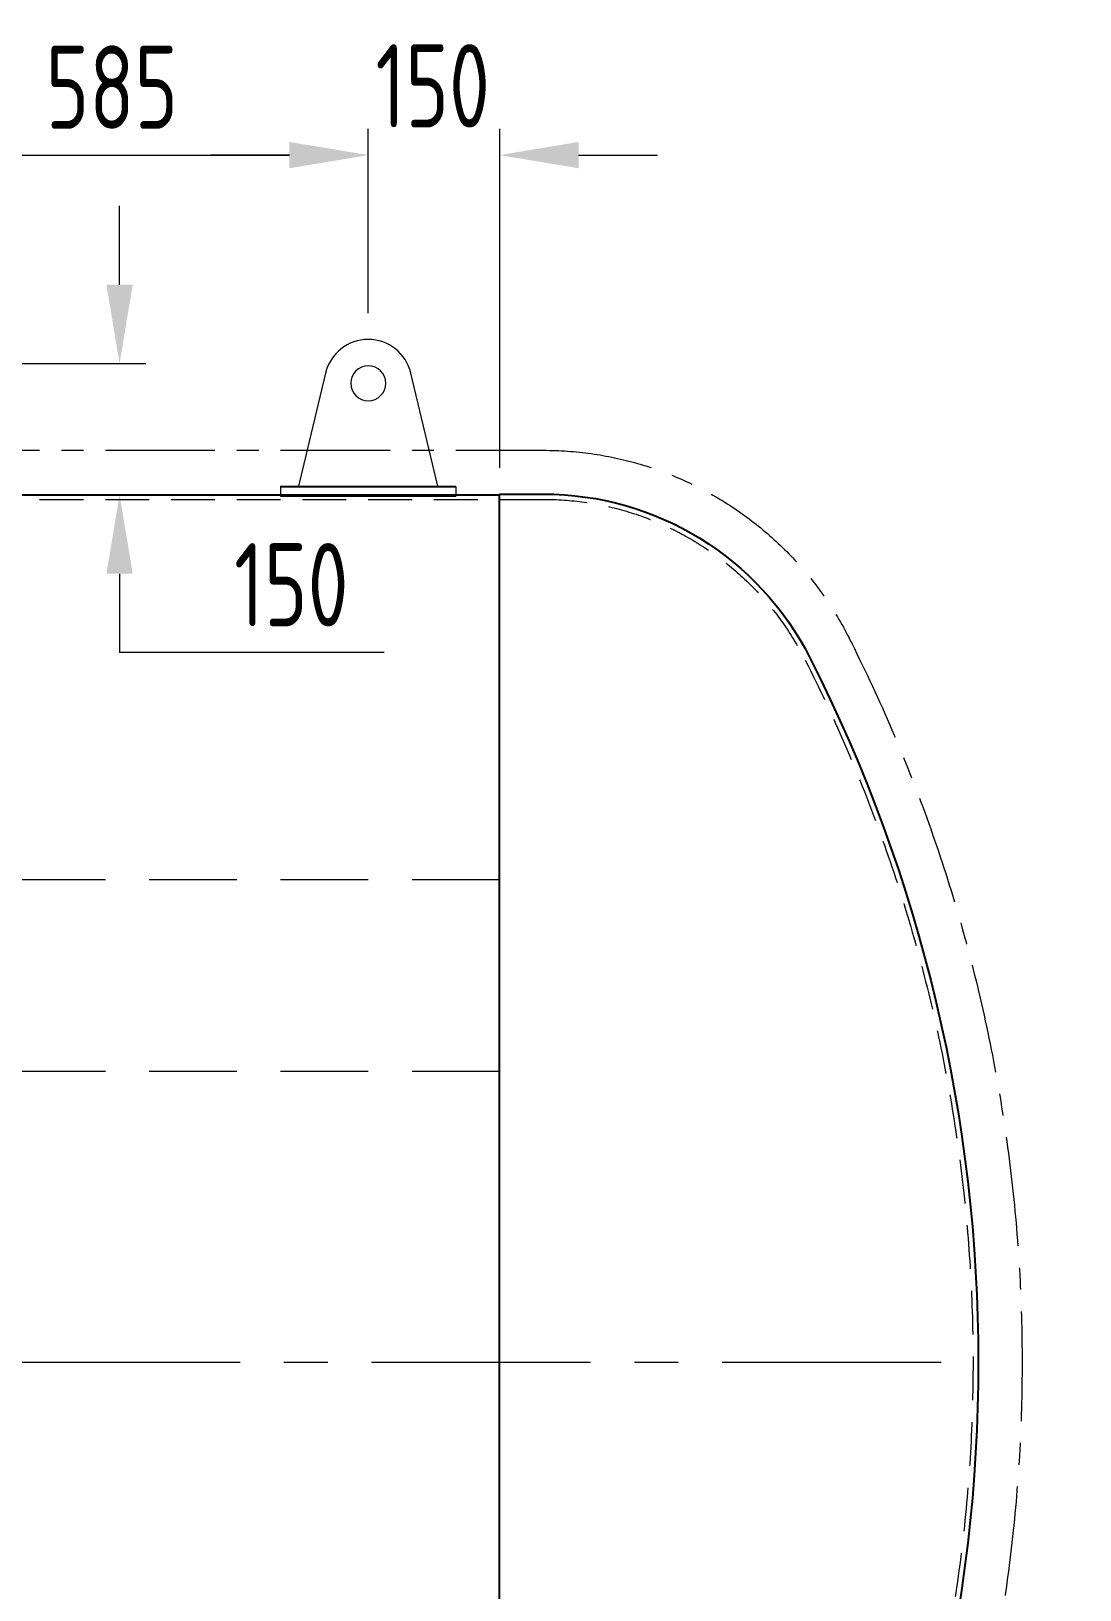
# Model space of a CAD drawing. Header units: millimetres. Extents: x -46397 to 283259, y -8690 to 23983.
# Drawn here: x 5879 to 7075, y 4743 to 6522 of the extents above; entities that cross this region are included whole.
import ezdxf

# ---------------------------------------------------------------- set-up
doc = ezdxf.new("R2010")
doc.units = ezdxf.units.MM
for name, pattern in [('CENTER', [2, 1.25, -0.25, 0.25, -0.25]), ('HIDDEN', [0.375, 0.25, -0.125]), ('HIDDENX2', [0.75, 0.5, -0.25])]:
    doc.linetypes.add(name, pattern=pattern)
doc.layers.get('Defpoints').update_dxf_attribs({"lineweight": 0})
for name, color, linetype, lineweight in [('CHUAN NET KHUAT', 4, 'HIDDEN', 0), ('DUONGCHINH', 7, 'Continuous', 25), ('DUONGTAM', 1, 'CENTER', 0), ('PHANTOM 2', 8, 'Continuous', 0), ('Standard', 7, 'Continuous', 0)]:
    doc.layers.add(name, color=color, linetype=linetype, lineweight=lineweight)
doc.styles.add('GHI CHÚ 1', font='isocp_IV25.ttf', dxfattribs={"width": 0.8})
doc.dimstyles.new('1-30SCALE', dxfattribs={"dimtxt": 75, "dimasz": 75, "dimexe": 37.5, "dimexo": 30, "dimgap": 30, "dimtad": 1, "dimtoh": 1, "dimdec": 0, "dimdsep": 46, "dimtxsty": 'GHI CHÚ 1', "dimcen": 0.09, "dimclrd": 256, "dimclre": 256, "dimclrt": 2, "dimadec": 0, "dimazin": 0, "dimtfac": 1, "dimtdec": 0, "dimtofl": 0, "dimtmove": 0, "dimatfit": 3, "dimfxl": 1, "dimlwd": 0, "dimlwe": 0, "dimarcsym": 0})

# ---------------------------------------------------------------- blocks, each defined once
blk = doc.blocks.new('A$Cb6d5b212')
at = {"layer": 'CHUAN NET KHUAT', "color": 3, "linetype": 'HIDDENX2', "lineweight": 0, "ltscale": 100, "extrusion": (2.28848e-17, 1, 0)}
for p, q in [((1500, 985), (3000, 985)), ((3000, 985), (3050, 985))]:
    blk.add_line(p, q, dxfattribs=at)
at = {"layer": 'CHUAN NET KHUAT', "color": 3, "linetype": 'HIDDENX2', "lineweight": 0, "ltscale": 200}
for p, q in [((3000, 550.6), (1500, 550.6)), ((3000, 332), (1500, 332))]:
    blk.add_line(p, q, dxfattribs=at)
at = {"layer": 'CHUAN NET KHUAT', "color": 3, "linetype": 'HIDDENX2', "lineweight": 0, "ltscale": 100, "extrusion": (0, 0, -1)}
for centre, radius, start, end in [((-3050, 650.1), 334.9, 90, 153.1244), ((-1767.2, 0), 1773, 153.1244, 206.8756)]:
    blk.add_arc(centre, radius, start, end, dxfattribs=at)
at = {"layer": 'DUONGCHINH', "color": 2, "ltscale": 10, "extrusion": (2.28848e-17, 1, 0)}
for p, q in [((1500, 990), (3000, 990)), ((3000, -991), (3000, 991)), ((3000, 991), (3050, 991))]:
    blk.add_line(p, q, dxfattribs=at)
at = {"layer": 'DUONGCHINH', "color": 2, "ltscale": 10, "extrusion": (0, 0, -1)}
for centre, radius, start, end in [((-3050, 650.1), 340.9, 90, 153.1244), ((-1767.2, 0), 1779, 153.1244, 206.8756)]:
    blk.add_arc(centre, radius, start, end, dxfattribs=at)
at = {"layer": 'DUONGTAM', "ltscale": 200}
blk.add_line((-3546.2, 0), (3546.2, 0), dxfattribs=at)
blk = doc.blocks.new('A$C0143f3ea')
at = {"layer": 'DUONGTAM', "color": 5, "lineweight": 0, "ltscale": 100, "extrusion": (2.28848e-17, 1, 0)}
blk.add_line((-3050, 1041), (3050, 1041), dxfattribs=at)
at = {"layer": 'DUONGTAM', "color": 5, "lineweight": 0, "ltscale": 100, "extrusion": (0, 0, -1)}
for centre, radius, start, end in [((-3050, 650.1), 390.9, 90, 153.1244), ((-1767.2, 0), 1829, 153.1244, 206.8756)]:
    blk.add_arc(centre, radius, start, end, dxfattribs=at)
blk = doc.blocks.new('A$Cd98a78a3')
at = {"color": 7, "linetype": 'Continuous', "lineweight": 0, "ltscale": 10, "extrusion": (2.28848e-17, 1, 0)}
for p, q in [((2801.4, 1129.1), (2770.6, 1000)), ((2929.4, 1000), (2898.6, 1129.1)), ((2750, 1000), (2750, 998.8)), ((2750, 1000), (2770.6, 1000)), ((2950, 998.8), (2750, 998.8)), ((2750, 998.8), (2750, 988.7)), ((2770.6, 1000), (2929.4, 1000)), ((2929.4, 1000), (2950, 1000)), ((2950, 998.8), (2950, 1000)), ((2950, 998.8), (2950, 988.7)), ((2750, 988.7), (2950, 988.7))]:
    blk.add_line(p, q, dxfattribs=at)
at = {"color": 4, "linetype": 'HIDDENX2', "lineweight": 0, "ltscale": 10, "extrusion": (2.28848e-17, 1, 0)}
blk.add_line((2750, 990), (2950, 990), dxfattribs=at)
at = {"color": 7, "linetype": 'Continuous', "lineweight": 0, "ltscale": 10, "extrusion": (0, 0, -1)}
blk.add_circle((-2850, 1117.5), 20, dxfattribs=at)
at = {"color": 7, "linetype": 'Continuous', "lineweight": 0, "ltscale": 10}
blk.add_arc((2850, 1117.5), 50, 13.3846, 166.5893, dxfattribs=at)
blk = doc.blocks.new('*D115')
at = {"layer": 'Defpoints', "color": 0, "transparency": 16777216}
for p in [(6263.2, 6380.5), (6263.2, 6170.1, -1.5), (5678.2, 6142.6, -1.5)]:
    blk.add_point(p, dxfattribs=at)
at = {"layer": 'PHANTOM 2', "linetype": 'Continuous', "lineweight": 0, "transparency": 16777216}
for p, q in [((5678.2, 6172.6), (5678.2, 6410.5)), ((6263.2, 6200.1), (6263.2, 6410.5)), ((5768.2, 6380.5), (6173.2, 6380.5))]:
    blk.add_line(p, q, dxfattribs=at)
at = {"layer": 'PHANTOM 2', "transparency": 16777216}
for points in [[(5768.2, 6395.5), (5768.2, 6365.5), (5678.2, 6380.5)], [(6173.2, 6395.5), (6173.2, 6365.5), (6263.2, 6380.5)]]:
    blk.add_solid(points, dxfattribs=at)
at = {"layer": 'PHANTOM 2', "color": 2, "transparency": 16777216, "insert": (5970.7, 6458), "char_height": 95, "attachment_point": 5, "style": 'GHI CHÚ 1'}
blk.add_mtext('585', dxfattribs=at)
blk = doc.blocks.new('*D116')
at = {"layer": 'Defpoints', "color": 0, "transparency": 16777216}
for p in [(6413.2, 6380.5), (6263.2, 6170.1, -1.5), (6413.2, 5993.6, -1.5)]:
    blk.add_point(p, dxfattribs=at)
at = {"layer": 'PHANTOM 2', "linetype": 'Continuous', "lineweight": 0, "transparency": 16777216}
for p, q in [((6263.2, 6200.1), (6263.2, 6410.5)), ((6413.2, 6023.6), (6413.2, 6410.5)), ((6173.2, 6380.5), (6083.2, 6380.5)), ((6503.2, 6380.5), (6593.2, 6380.5))]:
    blk.add_line(p, q, dxfattribs=at)
at = {"layer": 'PHANTOM 2', "transparency": 16777216}
for points in [[(6173.2, 6395.5), (6173.2, 6365.5), (6263.2, 6380.5)], [(6503.2, 6395.5), (6503.2, 6365.5), (6413.2, 6380.5)]]:
    blk.add_solid(points, dxfattribs=at)
at = {"layer": 'PHANTOM 2', "color": 2, "transparency": 16777216, "insert": (6336.8, 6459.6), "char_height": 95, "attachment_point": 5, "style": 'GHI CHÚ 1'}
blk.add_mtext('150', dxfattribs=at)
blk = doc.blocks.new('*D129')
at = {"layer": 'Defpoints', "color": 0, "transparency": 16777216}
for p in [(5734, 6142.6, -1.5), (5867.2, 5992.6, -1.5), (5979.4, 5992.6)]:
    blk.add_point(p, dxfattribs=at)
at = {"layer": 'PHANTOM 2', "linetype": 'Continuous', "lineweight": 0, "transparency": 16777216}
for p, q in [((5979.4, 6232.6), (5979.4, 6322.6)), ((5764, 6142.6), (6009.4, 6142.6)), ((5897.2, 5992.6), (6009.4, 5992.6)), ((5979.4, 5902.6), (5979.4, 5812.6)), ((6281.5, 5812.6), (5979.4, 5812.6))]:
    blk.add_line(p, q, dxfattribs=at)
at = {"layer": 'PHANTOM 2', "transparency": 16777216}
for points in [[(5964.4, 6232.6), (5994.4, 6232.6), (5979.4, 6142.6)], [(5964.4, 5902.6), (5994.4, 5902.6), (5979.4, 5992.6)]]:
    blk.add_solid(points, dxfattribs=at)
at = {"layer": 'PHANTOM 2', "color": 2, "transparency": 16777216, "insert": (6175.4, 5890.1), "char_height": 95, "attachment_point": 5, "style": 'GHI CHÚ 1'}
blk.add_mtext('150', dxfattribs=at)

msp = doc.modelspace()

# ---------------------------------------------------------------- block references
at = {"layer": 'Standard'}
for name in ['A$Cd98a78a3', 'A$C0143f3ea', 'A$Cb6d5b212']:
    msp.add_blockref(name, (3413.15, 5002.56, -1.5), dxfattribs=at)

# ---------------------------------------------------------------- dimensions: what is measured, and where the dimension line sits
at = {"layer": 'PHANTOM 2'}
dim = msp.add_linear_dim(base=(6263.15, 6380.52), p1=(5678.15, 6142.56, -1.5), p2=(6263.15, 6170.06, -1.5), dimstyle='1-30SCALE', override={"dimtxt": 95, "dimasz": 90, "dimexe": 30, "dimtmove": 1}, dxfattribs=at)
dim.commit()
dim.dimension.update_dxf_attribs({"geometry": '*D115', "text_midpoint": (5970.65, 6458.02)})
dim = msp.add_linear_dim(base=(6413.15, 6380.52), p1=(6263.15, 6170.06, -1.5), p2=(6413.15, 5993.56, -1.5), dimstyle='1-30SCALE', override={"dimtxt": 95, "dimasz": 90, "dimexe": 30, "dimtmove": 1}, dxfattribs=at)
dim.commit()
dim.dimension.update_dxf_attribs({"geometry": '*D116', "text_midpoint": (6336.76, 6380.26), "dimtype": 160})
dim = msp.add_linear_dim(base=(5979.4, 5992.56), p1=(5733.98, 6142.56, -1.5), p2=(5867.2, 5992.56, -1.5), angle=90, dimstyle='1-30SCALE', override={"dimtxt": 95, "dimasz": 90, "dimexe": 30, "dimtmove": 1}, dxfattribs=at)
dim.commit()
dim.dimension.update_dxf_attribs({"geometry": '*D129', "text_midpoint": (5992.71, 5816.92), "dimtype": 160})

doc.saveas('drawing.dxf')
